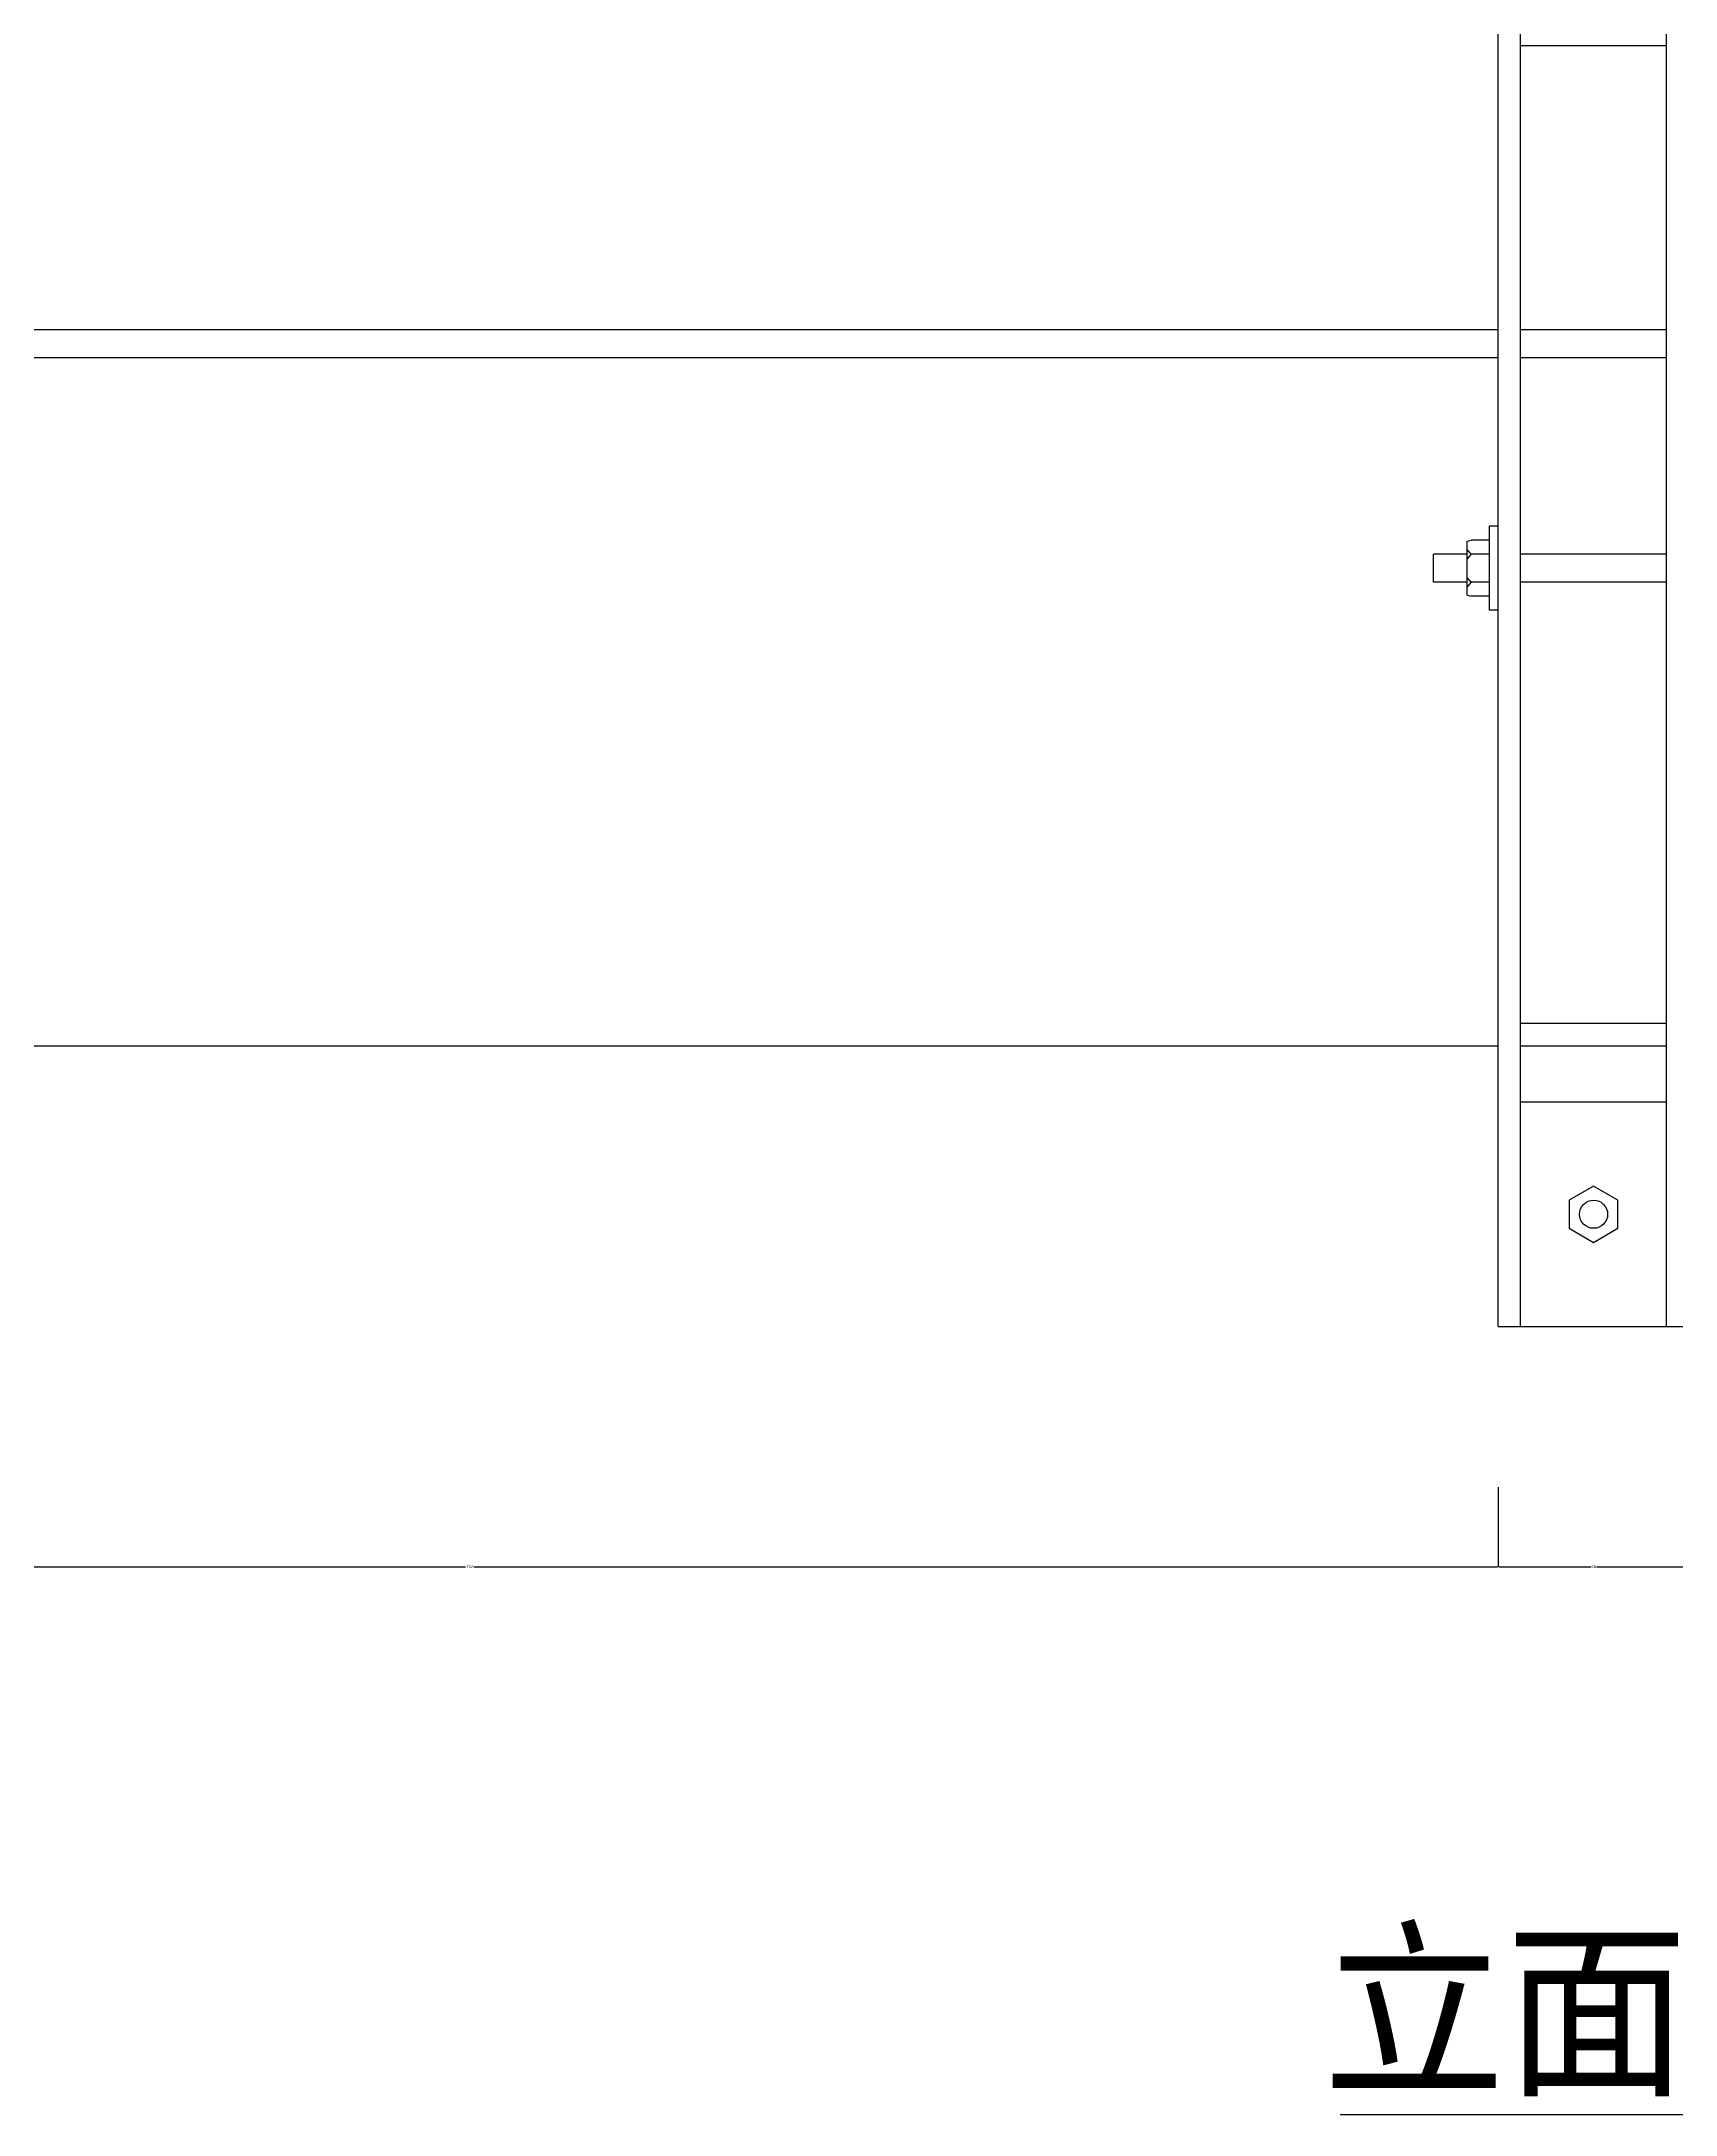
# Model space of a CAD drawing. Header units: metres. Extents: x 294 to 3346, y 3148 to 4721.
# Drawn here: x 876 to 1458, y 3152 to 3890 of the extents above; entities that cross this region are included whole.
import ezdxf

# ---------------------------------------------------------------- set-up
doc = ezdxf.new("R2010")
doc.units = ezdxf.units.M
for name, color, linetype in [('2', 2, 'Continuous'), ('3', 3, 'Continuous'), ('7', 7, 'Continuous'), ('DIM', 3, 'Continuous'), ('TEXT', 3, 'Continuous')]:
    doc.layers.add(name, color=color, linetype=linetype)
doc.dimstyles.get("Standard").update_dxf_attribs({"dimtxt": 2.5, "dimasz": 2.5, "dimexe": 1.25, "dimexo": 0.625, "dimtad": 1, "dimcen": 2.5, "dimazin": 3, "dimtfac": 1, "dimtmove": 0, "dimatfit": 3})

# ---------------------------------------------------------------- blocks, each defined once
blk = doc.blocks.new('*D19')
for p, q in [((662.42, 3375.36), (662.42, 3347)), ((1394.42, 3375.36), (1394.42, 3347)), ((662.67, 3347), (1026.92, 3347)), ((1029.92, 3347), (1394.17, 3347))]:
    blk.add_line(p, q)
at = {"layer": 'Defpoints'}
for p in [(662.42, 3375.36), (1394.42, 3375.36), (662.42, 3347)]:
    blk.add_point(p, dxfattribs=at)
at = {"layer": 'DIM', "insert": (1028.42, 3347), "char_height": 1, "attachment_point": 5}
blk.add_mtext('732', dxfattribs=at)
blk = doc.blocks.new('*D21')
for p, q in [((1394.42, 3375.36), (1394.42, 3347)), ((1462.42, 3375.36), (1462.42, 3347)), ((1394.67, 3347), (1427.42, 3347)), ((1429.42, 3347), (1462.17, 3347))]:
    blk.add_line(p, q)
at = {"layer": 'Defpoints'}
for p in [(1394.42, 3375.36), (1462.42, 3375.36), (1394.42, 3347)]:
    blk.add_point(p, dxfattribs=at)
at = {"layer": 'DIM', "insert": (1428.42, 3347), "char_height": 1, "attachment_point": 5}
blk.add_mtext('68', dxfattribs=at)

msp = doc.modelspace()

# ---------------------------------------------------------------- linework, layer by layer
at = {"layer": '2'}
for p, q in [((662.42, 3532.45), (1394.42, 3532.45)), ((1402.42, 3532.45), (1454.42, 3532.45))]:
    msp.add_line(p, q, dxfattribs=at)
at = {"layer": '3'}
for p, q in [((1454.42, 3888.45), (1402.42, 3888.45)), ((662.42, 3787.45), (1394.42, 3787.45)), ((1402.42, 3787.45), (1454.42, 3787.45)), ((662.42, 3777.45), (1394.42, 3777.45)), ((1402.42, 3777.45), (1454.42, 3777.45)), ((1383.42, 3712.1), (1384.87, 3712.45)), ((1383.42, 3692.81), (1383.42, 3712.1)), ((1391.42, 3712.45), (1384.87, 3712.45)), ((1391.42, 3687.45), (1391.42, 3717.45)), ((1394.42, 3717.45), (1391.42, 3717.45)), ((1371.42, 3697.45), (1371.42, 3707.45)), ((1383.42, 3707.45), (1371.42, 3707.45)), ((1384.87, 3707.45), (1383.42, 3709.13)), ((1384.87, 3707.45), (1383.42, 3705.77)), ((1391.42, 3707.45), (1384.87, 3707.45)), ((1454.42, 3707.45), (1402.42, 3707.45)), ((1383.42, 3697.45), (1371.42, 3697.45)), ((1384.87, 3697.45), (1383.42, 3699.13)), ((1384.87, 3697.45), (1383.42, 3695.77)), ((1391.42, 3697.45), (1384.87, 3697.45)), ((1454.42, 3697.45), (1402.42, 3697.45)), ((1383.42, 3692.81), (1384.87, 3692.45)), ((1391.42, 3692.45), (1384.87, 3692.45)), ((1394.42, 3687.45), (1391.42, 3687.45)), ((1402.42, 3540.45), (1454.42, 3540.45)), ((1402.42, 3512.45), (1454.42, 3512.45)), ((1402.42, 3432.45), (1454.42, 3432.45))]:
    msp.add_line(p, q, dxfattribs=at)
msp.add_lwpolyline([(1437.08, 3467.45), (1437.08, 3477.45), (1428.42, 3482.45), (1419.76, 3477.45), (1419.76, 3467.45), (1428.42, 3462.45)], close=True, dxfattribs=at)
msp.add_circle((1428.42, 3472.45), 5, dxfattribs=at)
at = {"layer": '7'}
for p, q in [((1394.42, 3432.45), (1394.42, 4372.45)), ((1402.42, 3432.45), (1402.42, 4372.45)), ((1454.42, 3432.45), (1454.42, 4372.45)), ((1394.42, 3432.45), (1402.42, 3432.45)), ((1454.42, 3432.45), (1462.42, 3432.45))]:
    msp.add_line(p, q, dxfattribs=at)
at = {"layer": 'TEXT'}
msp.add_line((1338.19, 3151.97), (1534.1, 3151.97), dxfattribs=at)

# ---------------------------------------------------------------- texts
msp.add_text('立面图', height=50, dxfattribs=at).set_placement((1332.05, 3163.92))

# ---------------------------------------------------------------- dimensions: what is measured, and where the dimension line sits
at = {"layer": 'DIM'}
for base, p1, p2, picture, middle in [((662.42, 3347), (662.42, 3375.36), (1394.42, 3375.36), '*D19', (1028.42, 3347)), ((1394.42, 3347), (1394.42, 3375.36), (1462.42, 3375.36), '*D21', (1428.42, 3347))]:
    dim = msp.add_linear_dim(base=base, p1=p1, p2=p2, dimstyle='Standard', dxfattribs=at)
    dim.commit()
    dim.dimension.update_dxf_attribs({"geometry": picture, "text_midpoint": middle})

doc.saveas('drawing.dxf')
